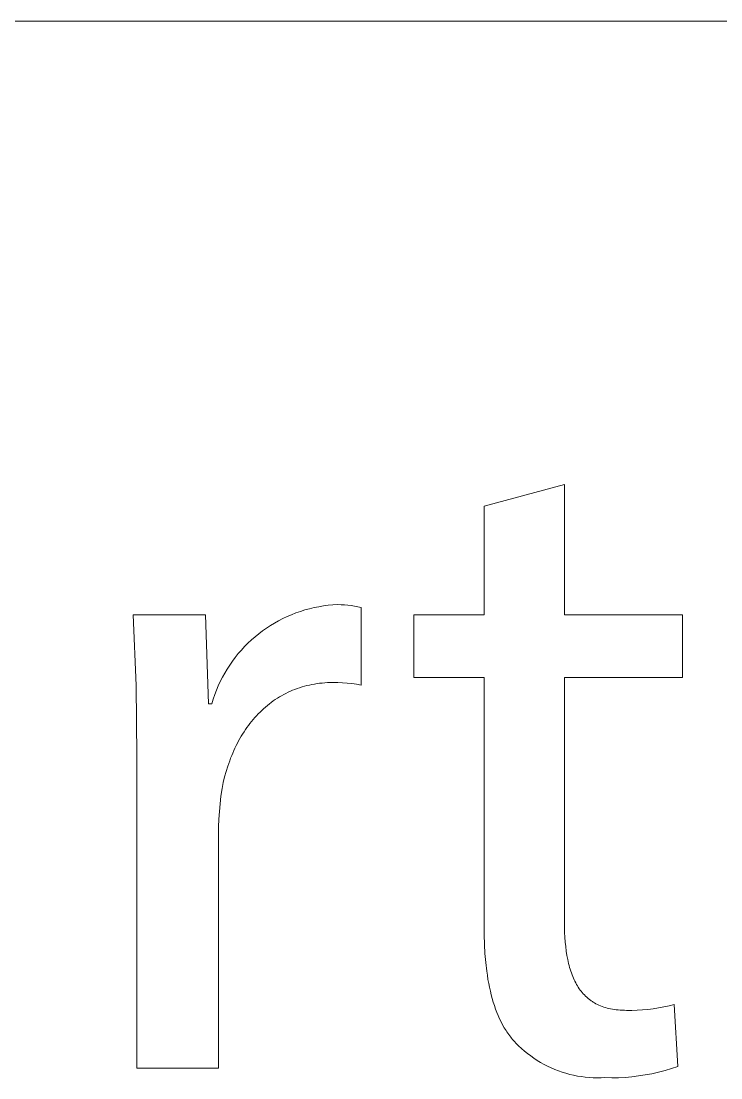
# Model space of a CAD drawing. Header units: millimetres. Extents: x -1519 to 3497, y -297 to 3208.
# Drawn here: x 2198.8 to 2236.3, y -213.2 to -156.6 of the extents above; entities that cross this region are included whole.
import ezdxf

# ---------------------------------------------------------------- set-up
doc = ezdxf.new("R2010")
doc.units = ezdxf.units.MM
doc.header["$MEASUREMENT"] = 0
doc.layers.add('Domyślny', color=7, linetype='Continuous', true_color=0x000000)

msp = doc.modelspace()

# ---------------------------------------------------------------- linework, layer by layer
at = {"layer": 'Domyślny', "color": 18, "lineweight": 15, "true_color": 0x000000}
for p, q in [((1601.477, -156.6), (3492.387, -156.6)), ((2223.629, -182.596), (2227.938, -181.443)), ((2227.938, -181.443), (2227.938, -188.426)), ((2223.629, -188.426), (2223.629, -182.596)), ((2214.283, -188.095), (2214.531, -188.037)), ((2214.531, -188.037), (2214.78, -187.987)), ((2214.78, -187.987), (2215.032, -187.945)), ((2215.032, -187.945), (2215.285, -187.913)), ((2215.285, -187.913), (2215.538, -187.889)), ((2215.538, -187.889), (2215.793, -187.874)), ((2215.793, -187.874), (2215.973, -187.878)), ((2215.973, -187.878), (2216.154, -187.888)), ((2216.154, -187.888), (2216.334, -187.904)), ((2216.334, -187.904), (2216.513, -187.926)), ((2216.513, -187.926), (2216.692, -187.953)), ((2216.692, -187.953), (2216.869, -187.986)), ((2216.869, -187.986), (2217.046, -188.025)), ((2217.046, -188.025), (2217.046, -192.184)), ((2204.998, -192.216), (2204.835, -188.426)), ((2204.835, -188.426), (2208.71, -188.426)), ((2208.71, -188.426), (2208.861, -193.186)), ((2212.851, -188.625), (2213.081, -188.516)), ((2213.081, -188.516), (2213.315, -188.415)), ((2213.315, -188.415), (2213.553, -188.323)), ((2213.553, -188.323), (2213.793, -188.238)), ((2213.793, -188.238), (2214.037, -188.163)), ((2214.037, -188.163), (2214.283, -188.095)), ((2219.87, -191.783), (2219.87, -188.426)), ((2219.87, -188.426), (2223.629, -188.426)), ((2227.938, -188.426), (2234.269, -188.426)), ((2234.269, -188.426), (2234.269, -191.783)), ((2211.762, -189.285), (2211.971, -189.138)), ((2211.971, -189.138), (2212.184, -188.998)), ((2212.184, -188.998), (2212.402, -188.866)), ((2212.402, -188.866), (2212.624, -188.741)), ((2212.624, -188.741), (2212.851, -188.625)), ((2211.17, -189.768), (2211.362, -189.6)), ((2211.362, -189.6), (2211.56, -189.439)), ((2211.56, -189.439), (2211.762, -189.285)), ((2210.465, -190.503), (2210.632, -190.31)), ((2210.632, -190.31), (2210.805, -190.123)), ((2210.805, -190.123), (2210.984, -189.942)), ((2210.984, -189.942), (2211.17, -189.768)), ((2210.152, -190.905), (2210.305, -190.701)), ((2210.305, -190.701), (2210.465, -190.503)), ((2209.737, -191.547), (2209.868, -191.328)), ((2209.868, -191.328), (2210.006, -191.114)), ((2210.006, -191.114), (2210.152, -190.905)), ((2209.392, -192.228), (2209.499, -191.997)), ((2209.499, -191.997), (2209.614, -191.77)), ((2209.614, -191.77), (2209.737, -191.547)), ((2223.629, -191.783), (2219.87, -191.783)), ((2223.629, -205.046), (2223.629, -191.783)), ((2234.269, -191.783), (2227.938, -191.783)), ((2227.938, -191.783), (2227.938, -204.896)), ((2205.036, -196.009), (2204.998, -192.216)), ((2209.201, -192.701), (2209.292, -192.463)), ((2209.292, -192.463), (2209.392, -192.228)), ((2213.135, -192.575), (2213.016, -192.634)), ((2213.256, -192.52), (2213.135, -192.575)), ((2213.378, -192.468), (2213.256, -192.52)), ((2213.501, -192.418), (2213.378, -192.468)), ((2213.626, -192.372), (2213.501, -192.418)), ((2213.753, -192.329), (2213.626, -192.372)), ((2213.882, -192.288), (2213.753, -192.329)), ((2214.012, -192.251), (2213.882, -192.288)), ((2214.143, -192.216), (2214.012, -192.251)), ((2214.277, -192.185), (2214.143, -192.216)), ((2214.411, -192.157), (2214.277, -192.185)), ((2214.547, -192.132), (2214.411, -192.157)), ((2214.685, -192.111), (2214.547, -192.132)), ((2214.824, -192.092), (2214.685, -192.111)), ((2214.965, -192.077), (2214.824, -192.092)), ((2215.107, -192.066), (2214.965, -192.077)), ((2215.251, -192.057), (2215.107, -192.066)), ((2215.396, -192.052), (2215.251, -192.057)), ((2215.542, -192.05), (2215.396, -192.052)), ((2215.794, -192.053), (2215.542, -192.05)), ((2216.046, -192.064), (2215.794, -192.053)), ((2216.297, -192.082), (2216.046, -192.064)), ((2216.548, -192.108), (2216.297, -192.082)), ((2216.797, -192.142), (2216.548, -192.108)), ((2217.046, -192.184), (2216.797, -192.142)), ((2209.045, -193.186), (2209.119, -192.942)), ((2209.119, -192.942), (2209.201, -192.701)), ((2212.233, -193.119), (2212.128, -193.199)), ((2212.34, -193.041), (2212.233, -193.119)), ((2212.448, -192.966), (2212.34, -193.041)), ((2212.558, -192.894), (2212.448, -192.966)), ((2212.67, -192.825), (2212.558, -192.894)), ((2212.784, -192.758), (2212.67, -192.825)), ((2212.899, -192.695), (2212.784, -192.758)), ((2213.016, -192.634), (2212.899, -192.695)), ((2208.861, -193.186), (2209.045, -193.186)), ((2211.629, -193.637), (2211.535, -193.732)), ((2211.725, -193.544), (2211.629, -193.637)), ((2211.823, -193.454), (2211.725, -193.544)), ((2211.923, -193.366), (2211.823, -193.454)), ((2212.025, -193.281), (2211.923, -193.366)), ((2212.128, -193.199), (2212.025, -193.281)), ((2211.092, -194.244), (2211.009, -194.353)), ((2211.177, -194.137), (2211.092, -194.244)), ((2211.264, -194.032), (2211.177, -194.137)), ((2211.352, -193.93), (2211.264, -194.032)), ((2211.443, -193.83), (2211.352, -193.93)), ((2211.535, -193.732), (2211.443, -193.83)), ((2210.697, -194.812), (2210.624, -194.932)), ((2210.772, -194.694), (2210.697, -194.812)), ((2210.849, -194.578), (2210.772, -194.694)), ((2210.928, -194.465), (2210.849, -194.578)), ((2211.009, -194.353), (2210.928, -194.465)), ((2210.416, -195.305), (2210.351, -195.433)), ((2210.483, -195.178), (2210.416, -195.305)), ((2210.553, -195.054), (2210.483, -195.178)), ((2210.624, -194.932), (2210.553, -195.054)), ((2210.111, -195.965), (2210.056, -196.103)), ((2210.168, -195.829), (2210.111, -195.965)), ((2210.227, -195.695), (2210.168, -195.829)), ((2210.288, -195.563), (2210.227, -195.695)), ((2210.351, -195.433), (2210.288, -195.563)), ((2205.036, -212.73), (2205.036, -196.009)), ((2209.905, -196.526), (2209.814, -196.818)), ((2210.004, -196.242), (2209.905, -196.526)), ((2210.056, -196.103), (2210.004, -196.242)), ((2209.733, -197.115), (2209.66, -197.419)), ((2209.814, -196.818), (2209.733, -197.115)), ((2209.66, -197.419), (2209.596, -197.73)), ((2209.535, -198.138), (2209.487, -198.548)), ((2209.596, -197.73), (2209.535, -198.138)), ((2209.487, -198.548), (2209.45, -198.959)), ((2209.425, -199.371), (2209.412, -199.784)), ((2209.45, -198.959), (2209.425, -199.371)), ((2209.412, -199.784), (2209.412, -212.73)), ((2227.938, -204.896), (2227.941, -205.174)), ((2223.634, -205.573), (2223.629, -205.046)), ((2223.651, -206.085), (2223.634, -205.573)), ((2227.941, -205.174), (2227.949, -205.444)), ((2227.949, -205.444), (2227.962, -205.707)), ((2223.68, -206.579), (2223.651, -206.085)), ((2227.962, -205.707), (2227.98, -205.962)), ((2227.98, -205.962), (2228.005, -206.209)), ((2223.721, -207.057), (2223.68, -206.579)), ((2228.005, -206.209), (2228.035, -206.448)), ((2228.035, -206.448), (2228.07, -206.68)), ((2228.07, -206.68), (2228.112, -206.903)), ((2223.775, -207.517), (2223.721, -207.057)), ((2228.112, -206.903), (2228.136, -207.011)), ((2228.136, -207.011), (2228.16, -207.118)), ((2228.16, -207.118), (2228.187, -207.222)), ((2228.187, -207.222), (2228.215, -207.324)), ((2223.807, -207.741), (2223.775, -207.517)), ((2223.842, -207.961), (2223.807, -207.741)), ((2228.215, -207.324), (2228.244, -207.424)), ((2228.244, -207.424), (2228.275, -207.523)), ((2228.275, -207.523), (2228.308, -207.619)), ((2228.308, -207.619), (2228.343, -207.713)), ((2228.343, -207.713), (2228.379, -207.804)), ((2228.379, -207.804), (2228.416, -207.894)), ((2223.88, -208.176), (2223.842, -207.961)), ((2223.922, -208.386), (2223.88, -208.176)), ((2223.968, -208.592), (2223.922, -208.386)), ((2228.416, -207.894), (2228.456, -207.982)), ((2228.456, -207.982), (2228.497, -208.067)), ((2228.497, -208.067), (2228.54, -208.15)), ((2228.54, -208.15), (2228.585, -208.231)), ((2228.585, -208.231), (2228.631, -208.31)), ((2228.631, -208.31), (2228.679, -208.387)), ((2228.679, -208.387), (2228.73, -208.461)), ((2224.017, -208.794), (2223.968, -208.592)), ((2224.07, -208.991), (2224.017, -208.794)), ((2224.126, -209.183), (2224.07, -208.991)), ((2228.73, -208.461), (2228.781, -208.533)), ((2228.781, -208.533), (2228.835, -208.603)), ((2228.835, -208.603), (2228.891, -208.671)), ((2228.891, -208.671), (2228.948, -208.737)), ((2228.948, -208.737), (2229.007, -208.8)), ((2229.007, -208.8), (2229.068, -208.861)), ((2229.068, -208.861), (2229.131, -208.92)), ((2229.131, -208.92), (2229.196, -208.976)), ((2229.196, -208.976), (2229.23, -209.004)), ((2229.23, -209.004), (2229.263, -209.03)), ((2224.186, -209.371), (2224.126, -209.183)), ((2224.25, -209.554), (2224.186, -209.371)), ((2224.318, -209.733), (2224.25, -209.554)), ((2229.263, -209.03), (2229.298, -209.057)), ((2229.298, -209.057), (2229.332, -209.082)), ((2229.332, -209.082), (2229.368, -209.107)), ((2229.368, -209.107), (2229.403, -209.132)), ((2229.403, -209.132), (2229.439, -209.156)), ((2229.439, -209.156), (2229.476, -209.179)), ((2229.476, -209.179), (2229.551, -209.224)), ((2229.551, -209.224), (2229.628, -209.267)), ((2229.628, -209.267), (2229.707, -209.307)), ((2229.707, -209.307), (2229.788, -209.345)), ((2229.788, -209.345), (2229.871, -209.38)), ((2229.871, -209.38), (2229.956, -209.413)), ((2229.956, -209.413), (2230.044, -209.444)), ((2230.044, -209.444), (2230.133, -209.472)), ((2230.133, -209.472), (2230.225, -209.498)), ((2230.225, -209.498), (2230.319, -209.522)), ((2230.319, -209.522), (2230.414, -209.543)), ((2230.414, -209.543), (2230.513, -209.562)), ((2230.513, -209.562), (2230.613, -209.578)), ((2232.123, -209.599), (2232.409, -209.572)), ((2232.409, -209.572), (2232.694, -209.537)), ((2232.694, -209.537), (2232.978, -209.493)), ((2232.978, -209.493), (2233.26, -209.439)), ((2233.26, -209.439), (2233.54, -209.377)), ((2233.54, -209.377), (2233.818, -209.305)), ((2233.818, -209.305), (2234.018, -212.629)), ((2224.39, -209.906), (2224.318, -209.733)), ((2224.465, -210.075), (2224.39, -209.906)), ((2224.545, -210.239), (2224.465, -210.075)), ((2230.613, -209.578), (2230.716, -209.591)), ((2230.716, -209.591), (2230.82, -209.603)), ((2230.82, -209.603), (2230.927, -209.611)), ((2230.927, -209.611), (2231.037, -209.618)), ((2231.037, -209.618), (2231.148, -209.621)), ((2231.148, -209.621), (2231.262, -209.623)), ((2231.262, -209.623), (2231.549, -209.624)), ((2231.549, -209.624), (2231.836, -209.616)), ((2231.836, -209.616), (2232.123, -209.599)), ((2224.628, -210.399), (2224.545, -210.239)), ((2224.716, -210.553), (2224.628, -210.399)), ((2224.762, -210.629), (2224.716, -210.553)), ((2224.808, -210.703), (2224.762, -210.629)), ((2224.856, -210.776), (2224.808, -210.703)), ((2224.904, -210.848), (2224.856, -210.776)), ((2224.954, -210.918), (2224.904, -210.848)), ((2225.005, -210.987), (2224.954, -210.918)), ((2225.057, -211.055), (2225.005, -210.987)), ((2225.11, -211.122), (2225.057, -211.055)), ((2225.164, -211.188), (2225.11, -211.122)), ((2225.219, -211.252), (2225.164, -211.188)), ((2225.275, -211.315), (2225.219, -211.252)), ((2225.332, -211.377), (2225.275, -211.315)), ((2225.482, -211.526), (2225.332, -211.377)), ((2225.637, -211.67), (2225.482, -211.526)), ((2225.796, -211.809), (2225.637, -211.67)), ((2225.961, -211.942), (2225.796, -211.809)), ((2226.13, -212.069), (2225.961, -211.942)), ((2226.303, -212.191), (2226.13, -212.069)), ((2226.48, -212.306), (2226.303, -212.191)), ((2226.661, -212.416), (2226.48, -212.306)), ((2209.412, -212.73), (2205.036, -212.73)), ((2226.846, -212.519), (2226.661, -212.416)), ((2227.034, -212.615), (2226.846, -212.519)), ((2227.225, -212.705), (2227.034, -212.615)), ((2227.42, -212.788), (2227.225, -212.705)), ((2227.617, -212.865), (2227.42, -212.788)), ((2227.816, -212.934), (2227.617, -212.865)), ((2228.018, -212.997), (2227.816, -212.934)), ((2232.979, -212.94), (2232.626, -213.019)), ((2233.329, -212.848), (2232.979, -212.94)), ((2233.676, -212.745), (2233.329, -212.848)), ((2234.018, -212.629), (2233.676, -212.745)), ((2228.222, -213.053), (2228.018, -212.997)), ((2228.428, -213.102), (2228.222, -213.053)), ((2228.636, -213.143), (2228.428, -213.102)), ((2228.844, -213.177), (2228.636, -213.143)), ((2229.054, -213.204), (2228.844, -213.177)), ((2229.264, -213.224), (2229.054, -213.204)), ((2229.476, -213.237), (2229.264, -213.224)), ((2229.687, -213.242), (2229.476, -213.237)), ((2229.898, -213.24), (2229.687, -213.242)), ((2230.11, -213.231), (2229.898, -213.24)), ((2230.471, -213.238), (2230.11, -213.231)), ((2230.833, -213.232), (2230.471, -213.238)), ((2231.194, -213.215), (2230.833, -213.232)), ((2231.555, -213.184), (2231.194, -213.215)), ((2231.914, -213.142), (2231.555, -213.184)), ((2232.271, -213.087), (2231.914, -213.142)), ((2232.626, -213.019), (2232.271, -213.087))]:
    msp.add_line(p, q, dxfattribs=at)

doc.saveas('drawing.dxf')
